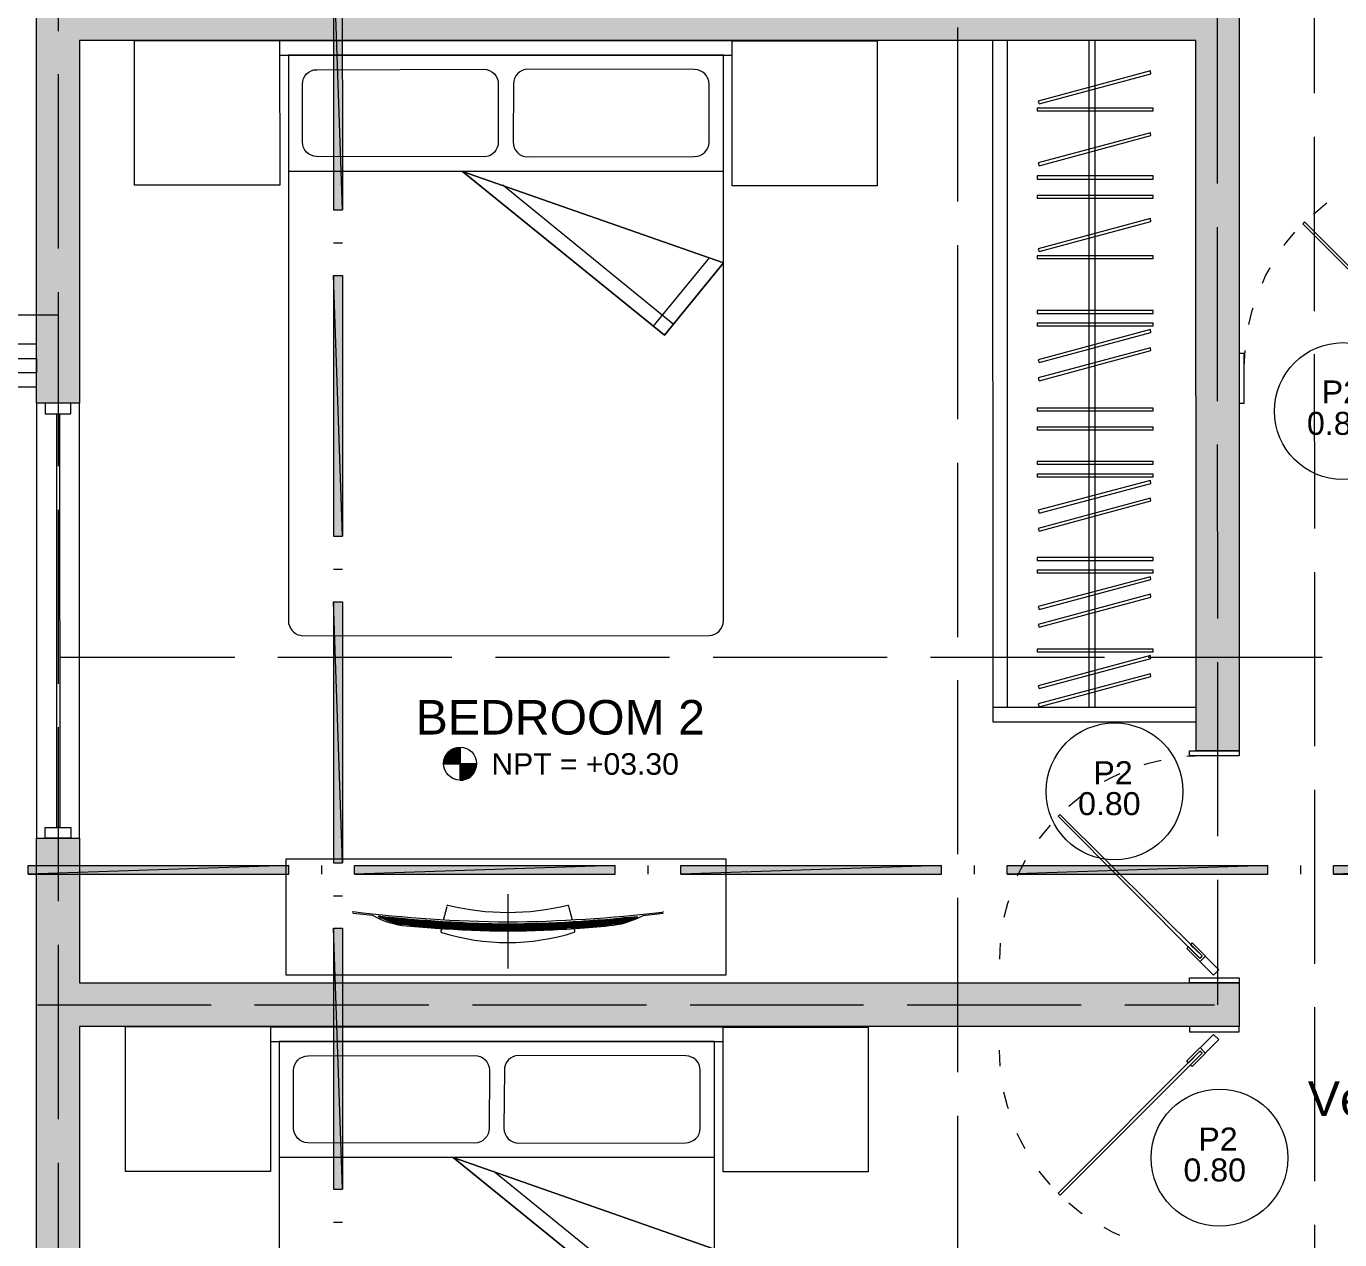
# Model space of a CAD drawing. Header units: metres. Extents: x 14 to 155, y 0 to 125.
# Drawn here: x 54.764 to 59.293, y 103.304 to 107.486 of the extents above; entities that cross this region are included whole.
import ezdxf

# ---------------------------------------------------------------- set-up
doc = ezdxf.new("R2010")
doc.units = ezdxf.units.M
doc.layers.add('PDF_Geometry', color=7, linetype='Continuous', true_color=0xc0c0c0)
doc.layers.add('PDF_Solid Fills', color=7, linetype='Continuous')
doc.layers.add('PDF_Text', color=255, linetype='Continuous')
doc.styles.add('PDF Arial', font='arial.ttf')

msp = doc.modelspace()

# ---------------------------------------------------------------- linework, layer by layer
at = {"layer": 'PDF_Geometry', "color": 0, "lineweight": 5}
msp.add_lwpolyline([(54.7995, 106.2418), (52.0436, 106.2417), (52.0434, 112.3871), (60.0708, 112.3874), (60.0709, 111.1887), (59.8964, 111.1887)], dxfattribs=at)
at = {"layer": 'PDF_Geometry', "color": 0, "lineweight": 0}
for points in [[(54.8746, 108.0694), (54.8746, 107.4693)], [(59.2051, 107.8551), (59.2051, 107.255)], [(58.8707, 107.5447), (58.8707, 106.9446)], [(57.9745, 107.4822), (57.9745, 106.8821)], [(58.0961, 107.4374), (58.0962, 105.0881), (58.7972, 105.0881)], [(58.1457, 107.4374), (58.1458, 105.1393)], [(58.4291, 105.1393), (58.429, 107.4374)], [(58.4499, 105.1393), (58.4498, 107.4374)], [(56.9934, 107.3862), (55.8428, 107.3861)], [(54.8746, 107.3205), (54.8746, 106.7203)], [(59.2051, 107.1045), (59.2051, 106.5044)], [(57.1679, 106.986), (55.6684, 106.986)], [(56.9951, 106.4595), (56.4077, 106.938)], [(59.2019, 106.8389), (59.242, 106.8725), (59.2483, 106.8774)], [(58.8707, 106.7941), (58.8707, 106.194)], [(55.8236, 106.7395), (55.854, 106.7395)], [(59.1012, 106.7301), (59.1043, 106.7364), (59.138, 106.7765)], [(57.9745, 106.7316), (57.9745, 106.1315)], [(57.1184, 106.6884), (56.9248, 106.4515)], [(59.026, 106.6004), (59.0372, 106.626), (59.0532, 106.6532)], [(54.8746, 106.5699), (54.8747, 105.9698)], [(58.9796, 106.458), (58.9907, 106.506), (58.994, 106.5157)], [(54.3081, 106.4915), (54.8746, 106.4915)], [(54.7995, 106.3906), (54.6523, 106.3906)], [(58.9635, 106.314), (58.9667, 106.3684)], [(59.2051, 106.3556), (59.2052, 105.7555)], [(58.8707, 106.0451), (58.8708, 105.445)], [(57.9745, 105.981), (57.9746, 105.3809)], [(54.8747, 105.8193), (54.8747, 105.2192)], [(55.8236, 105.6145), (55.854, 105.6145)], [(59.2052, 105.605), (59.2052, 105.0049)], [(54.8827, 105.312), (55.4828, 105.312)], [(55.6317, 105.312), (56.2318, 105.312)], [(56.3822, 105.312), (56.9824, 105.3121)], [(57.1327, 105.3121), (57.7329, 105.3121)], [(57.8817, 105.3121), (58.4819, 105.3121)], [(58.6323, 105.3121), (59.2325, 105.3121)], [(58.8708, 105.2946), (58.8708, 104.6945)], [(57.9746, 105.2321), (57.9746, 104.632)], [(58.0962, 105.1393), (58.7972, 105.1393)], [(54.8747, 105.0704), (54.8747, 104.4702)], [(56.2606, 105), (56.2606, 104.888)], [(58.8212, 104.9712), (58.7652, 104.9696)], [(56.2046, 104.9439), (56.3166, 104.944)], [(58.6771, 104.9553), (58.6291, 104.9441), (58.6178, 104.9409)], [(58.5347, 104.9089), (58.5091, 104.8977), (58.4803, 104.8833)], [(58.4051, 104.8336), (58.3987, 104.8304), (58.3587, 104.7967)], [(59.2052, 104.8544), (59.2052, 104.2543)], [(58.2947, 104.7328), (58.2611, 104.6928), (58.2562, 104.6864)], [(58.2082, 104.6112), (58.1938, 104.5824), (58.181, 104.5568)], [(55.7837, 104.5631), (55.7837, 104.5935)], [(56.9088, 104.5631), (56.9088, 104.5935)], [(58.0338, 104.5632), (58.0338, 104.5936)], [(59.1588, 104.5632), (59.1588, 104.5936)], [(58.8708, 104.544), (58.8708, 104.1135)], [(55.8237, 104.4894), (55.8541, 104.4894)], [(56.4254, 104.2383), (56.4254, 104.4943)], [(57.9746, 104.4815), (57.9746, 103.8814)], [(58.1507, 104.472), (58.1475, 104.4624), (58.1346, 104.4143)], [(56.203, 104.4047), (56.2159, 104.4527)], [(56.6479, 104.4047), (56.635, 104.4527)], [(55.9982, 104.4142), (55.9821, 104.4142)], [(55.9837, 104.4158), (55.9837, 104.4142)], [(56.0254, 104.4126), (55.9885, 104.4126)], [(55.9934, 104.4142), (55.9934, 104.4094)], [(56.0557, 104.4094), (55.9949, 104.4094)], [(56.0878, 104.4063), (56.0014, 104.4063)], [(56.0045, 104.4142), (56.0045, 104.4047)], [(56.123, 104.4031), (56.0093, 104.4031)], [(56.0158, 104.4126), (56.0158, 104.4014)], [(56.163, 104.4015), (56.0174, 104.4015)], [(56.2062, 104.3982), (56.0254, 104.3982)], [(56.027, 104.4126), (56.027, 104.3982)], [(56.259, 104.395), (56.0365, 104.395)], [(56.0382, 104.411), (56.0382, 104.395)], [(56.3262, 104.3934), (56.0478, 104.3934)], [(56.0494, 104.4094), (56.0494, 104.3934)], [(56.0702, 104.4079), (56.0702, 104.3902)], [(56.0813, 104.4079), (56.0813, 104.3886)], [(56.7583, 104.3871), (56.0926, 104.387), (56.0926, 104.4063)], [(56.1037, 104.4047), (56.1037, 104.387)], [(56.1134, 104.4047), (56.1134, 104.3854)], [(56.7295, 104.3855), (56.1214, 104.3854)], [(56.1246, 104.4031), (56.1246, 104.3839)], [(56.1358, 104.4031), (56.1358, 104.3839)], [(56.147, 104.4015), (56.147, 104.3823)], [(56.6959, 104.3823), (56.1549, 104.3823)], [(56.1582, 104.4015), (56.1582, 104.3823)], [(56.1678, 104.3999), (56.1678, 104.3807)], [(56.179, 104.3999), (56.179, 104.3807)], [(56.1902, 104.3999), (56.1902, 104.3791)], [(56.2014, 104.3982), (56.2014, 104.379)], [(56.2126, 104.3982), (56.2126, 104.3774)], [(56.2222, 104.3966), (56.2222, 104.3774)], [(56.2334, 104.3966), (56.2334, 104.3774)], [(56.2447, 104.3966), (56.2447, 104.3758)], [(56.2558, 104.395), (56.2558, 104.3758)], [(56.267, 104.395), (56.267, 104.3758)], [(56.2782, 104.395), (56.2782, 104.3742)], [(56.2878, 104.395), (56.2878, 104.3742)], [(56.299, 104.3934), (56.299, 104.3742)], [(56.5503, 104.3934), (56.5503, 104.3742), (56.3006, 104.3742)], [(56.3102, 104.3934), (56.3102, 104.3726)], [(56.3214, 104.3934), (56.3214, 104.3726)], [(56.3326, 104.3934), (56.3326, 104.3726)], [(56.3422, 104.3918), (56.3422, 104.3726)], [(56.3534, 104.3918), (56.3534, 104.3726)], [(56.3647, 104.3918), (56.3647, 104.371)], [(56.3758, 104.3918), (56.3758, 104.371)], [(56.3871, 104.3918), (56.3871, 104.371)], [(56.3966, 104.3902), (56.3966, 104.371)], [(56.4527, 104.3902), (56.4527, 104.371), (56.3983, 104.371)], [(56.4079, 104.3902), (56.4079, 104.371)], [(56.419, 104.3902), (56.419, 104.371)], [(56.4254, 104.3966), (56.4254, 104.3966)], [(56.4254, 104.3966), (56.4254, 104.3966)], [(56.4303, 104.3902), (56.4303, 104.371)], [(56.4414, 104.3902), (56.4414, 104.371)], [(56.4623, 104.3918), (56.4623, 104.371)], [(56.4735, 104.3918), (56.4735, 104.371)], [(56.4847, 104.3918), (56.4847, 104.371)], [(56.4958, 104.3918), (56.4958, 104.3726)], [(56.5071, 104.3918), (56.5071, 104.3726)], [(56.5166, 104.3934), (56.5166, 104.3726)], [(56.8031, 104.3934), (56.5231, 104.3934)], [(56.5279, 104.3934), (56.5279, 104.3726)], [(56.539, 104.3934), (56.539, 104.3726)], [(56.5614, 104.395), (56.5614, 104.3742)], [(56.5711, 104.395), (56.5711, 104.3742)], [(56.5823, 104.395), (56.5823, 104.3758)], [(56.8143, 104.395), (56.5902, 104.395)], [(56.5935, 104.395), (56.5935, 104.3758)], [(56.6047, 104.3966), (56.6047, 104.3758)], [(56.6159, 104.3966), (56.6159, 104.3774)], [(56.6271, 104.3966), (56.6271, 104.3774)], [(56.6367, 104.3982), (56.6367, 104.3774)], [(56.8256, 104.3982), (56.6431, 104.3982)], [(56.6479, 104.3982), (56.6479, 104.379)], [(56.6591, 104.3999), (56.6591, 104.3791)], [(56.6703, 104.3999), (56.6703, 104.3807)], [(56.6815, 104.3999), (56.6815, 104.3807)], [(56.8335, 104.4015), (56.6863, 104.4015)], [(56.6911, 104.4015), (56.6911, 104.3823)], [(56.7023, 104.4015), (56.7023, 104.3823)], [(56.7135, 104.4031), (56.7135, 104.3839)], [(56.7247, 104.4031), (56.7247, 104.3839)], [(56.8416, 104.4031), (56.7264, 104.4031)], [(56.7359, 104.4047), (56.7359, 104.3855)], [(56.7455, 104.4047), (56.7455, 104.3855)], [(56.7567, 104.4063), (56.7567, 104.3871)], [(56.8496, 104.4063), (56.7615, 104.4063)], [(56.7679, 104.4063), (56.7679, 104.3887)], [(56.7791, 104.4079), (56.7791, 104.3887)], [(56.8559, 104.4143), (56.8559, 104.4095), (56.7935, 104.4095)], [(56.8, 104.4095), (56.8, 104.3919)], [(56.8111, 104.4111), (56.8111, 104.395)], [(56.8224, 104.4111), (56.8224, 104.3982)], [(56.8624, 104.4127), (56.824, 104.4127)], [(56.8335, 104.4127), (56.8335, 104.4014)], [(56.8448, 104.4143), (56.8448, 104.4047)], [(56.8688, 104.4143), (56.8527, 104.4143)], [(56.8656, 104.4159), (56.8656, 104.4127)], [(56.6559, 104.3791), (56.195, 104.3791)], [(56.6094, 104.3759), (56.2414, 104.3759)], [(54.8747, 104.3198), (54.8747, 103.7197)], [(58.1218, 104.3263), (58.1202, 104.2703)], [(58.8115, 104.2624), (58.8292, 104.28)], [(54.8027, 104.1133), (55.4013, 104.1133)], [(55.5516, 104.1134), (56.1518, 104.1134)], [(56.3022, 104.1134), (56.9023, 104.1134)], [(57.0528, 104.1134), (57.6513, 104.1134)], [(57.8017, 104.1134), (58.4018, 104.1135)], [(58.5523, 104.1135), (58.8612, 104.1135)], [(59.2052, 104.1055), (59.2053, 103.5054)], [(56.9616, 103.987), (55.8126, 103.987)], [(58.1218, 103.9022), (58.1202, 103.9566)], [(58.8116, 103.9663), (58.8292, 103.9471)], [(58.1507, 103.7549), (58.1475, 103.7645), (58.1347, 103.8126)], [(57.9746, 103.7309), (57.9746, 103.1308)], [(58.2083, 103.6173), (58.1938, 103.6445), (58.1811, 103.6701)], [(54.8747, 103.5692), (54.8748, 102.9691)], [(57.1376, 103.5869), (55.6365, 103.5868)], [(56.9648, 103.0604), (56.3758, 103.5389)], [(58.2947, 103.4941), (58.2611, 103.5342), (58.2563, 103.5405)], [(58.4052, 103.3933), (58.3988, 103.3965), (58.3587, 103.4302)], [(55.8237, 103.3644), (55.8541, 103.3644)], [(58.5347, 103.3181), (58.5091, 103.3292), (58.4804, 103.3452)], [(59.2053, 103.3549), (59.2053, 102.7548)]]:
    msp.add_lwpolyline(points, dxfattribs=at)
at = {"layer": 'PDF_Geometry', "color": 0, "lineweight": 5}
for points in [[(54.7995, 106.1874), (54.7994, 107.8869), (54.9482, 107.8869), (54.9482, 107.5877), (58.946, 107.5878), (58.9461, 104.9889), (58.7972, 104.9889), (58.7971, 107.4373), (54.9482, 107.4372), (54.9482, 106.1874)], [(54.7995, 104.6878), (54.9483, 104.6879), (54.9482, 106.1874), (54.7995, 106.1874)], [(54.9483, 104.6879), (54.9483, 104.1885), (58.946, 104.1887), (58.946, 104.0383), (54.9483, 104.0381), (54.9484, 101.7896), (54.7996, 101.7896), (54.7995, 104.6878)]]:
    msp.add_lwpolyline(points, close=True, dxfattribs=at)
at = {"layer": 'PDF_Geometry', "color": 0, "lineweight": 0}
for points in [[(55.8236, 106.8531), (55.854, 106.8531), (55.8236, 107.7525)], [(55.854, 106.8531), (55.8236, 107.7525), (55.8539, 107.7525)], [(55.638, 106.938), (55.137, 106.938), (55.137, 107.4373), (55.6379, 107.4373)], [(55.6379, 107.3861), (57.1983, 107.3862), (57.1983, 107.4358), (55.6379, 107.4357)], [(57.6976, 106.9365), (57.1983, 106.9364), (57.1983, 107.4358), (57.6976, 107.4358)], [(58.2529, 107.2278), (58.2561, 107.2182), (58.6418, 107.3222), (58.6402, 107.3319)], [(58.2498, 107.1941), (58.6498, 107.1941), (58.6498, 107.2037), (58.2498, 107.2037)], [(58.253, 107.0149), (58.2561, 107.0053), (58.6418, 107.1093), (58.6402, 107.1189)], [(56.2686, 106.986), (56.9647, 106.4211), (56.2686, 106.986), (57.1679, 106.6707), (56.9647, 106.4211), (57.1679, 106.6707)], [(58.2498, 106.9589), (58.6498, 106.9589), (58.6498, 106.9701), (58.2498, 106.97)], [(58.2498, 106.8933), (58.6498, 106.8933), (58.6498, 106.9028), (58.2498, 106.9028)], [(58.253, 106.7189), (58.2561, 106.7093), (58.6418, 106.8133), (58.6403, 106.823)], [(59.1652, 106.8053), (59.6549, 106.3172), (59.6613, 106.3236), (59.1716, 106.8116)], [(58.2498, 106.6852), (58.6498, 106.6852), (58.6498, 106.6948), (58.2498, 106.6948)], [(55.8236, 105.7281), (55.854, 105.7281), (55.8236, 106.6275)], [(55.854, 105.7281), (55.8236, 106.6275), (55.854, 106.6275)], [(58.2498, 106.4964), (58.6498, 106.4964), (58.6498, 106.506), (58.2498, 106.506)], [(58.2498, 106.4532), (58.6498, 106.4532), (58.6498, 106.4628), (58.2498, 106.4627)], [(58.253, 106.3364), (58.2562, 106.3268), (58.6419, 106.4308), (58.6403, 106.4404)], [(58.253, 106.2739), (58.2562, 106.2644), (58.6419, 106.3684), (58.6403, 106.378)], [(52.194, 106.3409), (54.7994, 106.341), (54.7994, 106.2914), (52.194, 106.2913)], [(58.9459, 106.1875), (58.9635, 106.1875), (58.9635, 106.3587), (58.9459, 106.3587)], [(54.9179, 106.1874), (54.8298, 106.1874), (54.8298, 106.1505), (54.9179, 106.1505)], [(54.8699, 106.1506), (54.8794, 106.1506), (54.8795, 104.7247), (54.8699, 104.7247)], [(58.2498, 106.1603), (58.6498, 106.1603), (58.6498, 106.1699), (58.2498, 106.1699)], [(58.2498, 106.0947), (58.6498, 106.0947), (58.6498, 106.1042), (58.2498, 106.1042)], [(58.2498, 105.9763), (58.6499, 105.9763), (58.6499, 105.9858), (58.2498, 105.9858)], [(58.2498, 105.933), (58.6499, 105.9331), (58.6499, 105.9426), (58.2498, 105.9426)], [(58.253, 105.8178), (58.2562, 105.8082), (58.6419, 105.9106), (58.6403, 105.9202)], [(58.253, 105.7555), (58.2562, 105.7459), (58.6419, 105.8499), (58.6403, 105.8595)], [(58.2498, 105.645), (58.6499, 105.645), (58.6499, 105.6546), (58.2498, 105.6546)], [(58.2498, 105.6018), (58.6499, 105.6018), (58.6499, 105.6114), (58.2498, 105.6114)], [(58.253, 105.4866), (58.2562, 105.4754), (58.6419, 105.5794), (58.6403, 105.589)], [(58.253, 105.4241), (58.2562, 105.4146), (58.6419, 105.5186), (58.6403, 105.5282)], [(55.8237, 104.603), (55.8541, 104.603), (55.8237, 105.5024)], [(55.8541, 104.603), (55.8237, 105.5024), (55.854, 105.5024)], [(58.2498, 105.3297), (58.6499, 105.3297), (58.6499, 105.3393), (58.2498, 105.3393)], [(58.253, 105.2129), (58.2562, 105.2033), (58.6419, 105.3073), (58.6403, 105.317)], [(58.253, 105.1505), (58.2562, 105.1409), (58.6419, 105.2449), (58.6403, 105.2546)], [(56.2142, 104.9744), (56.2606, 104.9649), (56.2094, 104.9649)], [(56.2205, 104.984), (56.2606, 104.9744), (56.2142, 104.9744)], [(56.2606, 104.9744), (56.2142, 104.9744), (56.2606, 104.9649)], [(56.2302, 104.9904), (56.2606, 104.984), (56.2205, 104.984)], [(56.2606, 104.984), (56.2205, 104.984), (56.2606, 104.9744)], [(56.2398, 104.9951), (56.2606, 104.9904), (56.2302, 104.9904)], [(56.2606, 104.9904), (56.2302, 104.9904), (56.2606, 104.984)], [(56.2494, 104.9984), (56.2606, 104.9952), (56.2398, 104.9952)], [(56.2606, 104.9951), (56.2398, 104.9951), (56.2606, 104.9904)], [(56.2606, 105), (56.2606, 104.9984), (56.2494, 104.9984)], [(56.2606, 104.9984), (56.2494, 104.9984), (56.2606, 104.9952)], [(58.7748, 104.9889), (58.946, 104.9889), (58.946, 104.9712), (58.7748, 104.9712)], [(56.2062, 104.9552), (56.2606, 104.944), (56.2046, 104.944)], [(56.2094, 104.9648), (56.2606, 104.9552), (56.2062, 104.9552)], [(56.2606, 104.9552), (56.2062, 104.9552), (56.2606, 104.944)], [(56.2606, 104.9648), (56.2094, 104.9648), (56.2606, 104.9552)], [(56.3166, 104.944), (56.2607, 104.9439), (56.3166, 104.9344)], [(56.2607, 104.9439), (56.3166, 104.9344), (56.2607, 104.9344)], [(56.3166, 104.9344), (56.2607, 104.9344), (56.3134, 104.9248)], [(56.2607, 104.9344), (56.3134, 104.9248), (56.2607, 104.9248)], [(56.3134, 104.9247), (56.2607, 104.9247), (56.3087, 104.9152)], [(56.2607, 104.9247), (56.3087, 104.9152), (56.2607, 104.9152)], [(56.3086, 104.9152), (56.2606, 104.9152), (56.3038, 104.9072)], [(56.2606, 104.9152), (56.3038, 104.9072), (56.2606, 104.9072)], [(56.3038, 104.9072), (56.2606, 104.9072), (56.2974, 104.9008)], [(56.2606, 104.9072), (56.2974, 104.9008), (56.2606, 104.9008)], [(56.2974, 104.9007), (56.2606, 104.9007), (56.2894, 104.8944)], [(56.2606, 104.9007), (56.2894, 104.8944), (56.2606, 104.8944)], [(56.2606, 104.8912), (56.2798, 104.8912), (56.2701, 104.888)], [(56.2606, 104.8879), (56.2702, 104.8879)], [(56.2894, 104.8944), (56.2607, 104.8944), (56.2799, 104.8912)], [(56.2607, 104.8944), (56.2799, 104.8912), (56.2607, 104.8912)], [(56.2702, 104.888), (56.2607, 104.888), (56.2607, 104.8912)], [(56.2702, 104.888), (56.2607, 104.888)], [(58.3282, 104.7696), (58.8179, 104.2816), (58.81, 104.2735), (58.3219, 104.7633)], [(54.9179, 104.6879), (54.8299, 104.6879), (54.8299, 104.7247), (54.9179, 104.7247)], [(57.176, 104.2159), (55.6605, 104.2158), (55.6605, 104.6159), (57.176, 104.6159)], [(55.67, 104.5631), (55.67, 104.5935), (54.7706, 104.5631)], [(55.67, 104.5935), (54.7706, 104.5631), (54.7706, 104.5934)], [(56.7951, 104.5631), (56.7951, 104.5935), (55.8957, 104.5631)], [(56.7951, 104.5935), (55.8957, 104.5631), (55.8957, 104.5935)], [(57.9201, 104.5632), (57.9201, 104.5936), (57.0207, 104.5631)], [(57.9201, 104.5936), (57.0207, 104.5631), (57.0207, 104.5935)], [(59.0452, 104.5632), (59.0452, 104.5936), (58.1458, 104.5632)], [(59.0452, 104.5936), (58.1458, 104.5632), (58.1458, 104.5936)], [(60.1703, 104.5633), (60.1703, 104.5936), (59.2709, 104.5632)], [(60.1703, 104.5936), (59.2709, 104.5632), (59.2709, 104.5936)], [(55.8237, 103.478), (55.8541, 103.478), (55.8237, 104.3774)], [(55.8541, 103.478), (55.8237, 104.3774), (55.8541, 104.3774)], [(58.858, 104.216), (58.8756, 104.2336), (58.7844, 104.3264), (58.7779, 104.32), (58.8179, 104.2816), (58.81, 104.2736), (58.7715, 104.3135), (58.7651, 104.3072)], [(58.7748, 104.2063), (58.946, 104.2063), (58.946, 104.1887), (58.7748, 104.1887)], [(55.6061, 103.5388), (55.1068, 103.5388), (55.1068, 104.0381), (55.6061, 104.0382)], [(55.6061, 103.987), (57.1665, 103.987), (57.1665, 104.0366), (55.6061, 104.0366)], [(57.6674, 103.5373), (57.1665, 103.5373), (57.1665, 104.0366), (57.6674, 104.0367)], [(58.7748, 104.0207), (58.946, 104.0207), (58.946, 104.0383), (58.7748, 104.0383)], [(58.858, 104.0111), (58.8756, 103.9935), (58.7844, 103.9007), (58.7779, 103.907), (58.8179, 103.9471), (58.81, 103.9534), (58.7715, 103.9135), (58.7652, 103.9199)], [(58.3283, 103.4573), (58.8179, 103.947), (58.81, 103.9534), (58.3219, 103.4637)], [(56.2366, 103.5869), (56.9328, 103.0219), (56.2366, 103.5869), (57.1376, 103.2716), (56.9328, 103.0219), (57.1376, 103.2716)]]:
    msp.add_lwpolyline(points, close=True, dxfattribs=at)
for points in [[(55.6685, 105.4368), (55.6685, 105.4272), (55.6717, 105.4192), (55.6749, 105.4112), (55.6797, 105.4048), (55.6861, 105.3984), (55.6925, 105.3936), (55.7005, 105.3888), (55.7085, 105.3872), (55.7181, 105.3856), (57.1184, 105.3857, 0.398206), (57.168, 105.4369), (57.1679, 107.3862), (55.6683, 107.3861)], [(55.6366, 102.0376), (55.6382, 102.0281), (55.6397, 102.02), (55.6429, 102.012), (55.6477, 102.0041), (55.6542, 101.9993), (55.6622, 101.9928), (55.6701, 101.9896), (55.6782, 101.988), (55.6862, 101.9865), (57.0865, 101.9865, 0.378773), (57.1377, 102.0378), (57.1376, 103.987), (55.6365, 103.987)]]:
    msp.add_lwpolyline(points, format="xyb", close=True, dxfattribs=at)
for points in [[(56.3413, 107.3381, -0.414033), (56.3917, 107.2869), (56.3917, 107.0876, -0.414033), (56.3421, 107.0356), (55.7652, 107.0372, -0.414033), (55.7163, 107.0869), (55.7163, 107.2869, -0.414033), (55.766, 107.3364), (56.3413, 107.3381)], [(56.4934, 107.3382, 0.414033), (56.4445, 107.2869), (56.4429, 107.0876, 0.414033), (56.4941, 107.0356), (57.0679, 107.0372, 0.414033), (57.1183, 107.0869), (57.1183, 107.287, 0.414033), (57.0686, 107.3365), (56.4934, 107.3382)], [(56.96, 104.4286), (56.8905, 104.4204, -0.088927), (56.7881, 104.3866, -0.008688), (56.6745, 104.3764, -0.014623), (56.4248, 104.3665, -0.014623), (56.1743, 104.3766, -0.008688), (56.0608, 104.3857, -0.090373), (55.9597, 104.4206), (55.8909, 104.4286)], [(55.8912, 104.4346, 0.026499), (56.4245, 104.3988, 0.026344), (56.9576, 104.4331)], [(56.7903, 104.4095), (56.7903, 104.3903, 0.075029), (56.8732, 104.4169, -0.021974), (56.4254, 104.3908, -0.022287), (55.977, 104.4185, 0.074969), (56.0589, 104.3902), (56.0589, 104.4094)], [(56.0616, 104.3913, 0.008702), (56.175, 104.3811, 0.014639), (56.4245, 104.3713, 0.014639), (56.6746, 104.3815, 0.00932), (56.7855, 104.3903), (56.0654, 104.3902)], [(56.1966, 104.3742), (56.1935, 104.368, 0.394834), (56.1967, 104.3628, 0.153269), (56.6531, 104.3633, 0.383718), (56.6559, 104.3678), (56.6543, 104.3742)], [(56.3095, 103.939, -0.414033), (56.3615, 103.8877), (56.3599, 103.6885, -0.414033), (56.3102, 103.6365), (55.7349, 103.638, -0.414033), (55.6861, 103.6877), (55.6861, 103.8878, -0.414033), (55.7357, 103.9373), (56.3095, 103.939)], [(56.4614, 103.9389, 0.414033), (56.4127, 103.8877), (56.4111, 103.6885, 0.414033), (56.4623, 103.6365), (57.0377, 103.6381, 0.414033), (57.088, 103.6878), (57.088, 103.8878, 0.414033), (57.0384, 103.9373), (56.4614, 103.9389)]]:
    msp.add_lwpolyline(points, format="xyb", dxfattribs=at)
for centre, radius in [((59.3036, 106.1596), 0.236), ((58.5163, 104.8489), 0.236), ((56.2599, 104.9448), 0.0568), ((58.8781, 103.5863), 0.236)]:
    msp.add_circle(centre, radius, dxfattribs=at)
msp.add_arc((56.4246, 105.3083), 0.8764, 256.3335, 283.6709, dxfattribs=at)
for points in [[(55.8905, 104.4345), (55.8893, 104.4329), (55.889, 104.4307), (55.8898, 104.4289)], [(56.2154, 104.4555), (56.2148, 104.4551), (56.2145, 104.4546), (56.2143, 104.454)], [(56.2172, 104.4558), (56.2165, 104.456), (56.2159, 104.4559), (56.2154, 104.4555)], [(56.6339, 104.4555), (56.6334, 104.4558), (56.6328, 104.456), (56.6321, 104.4558)], [(56.635, 104.454), (56.6349, 104.4547), (56.6345, 104.4551), (56.6339, 104.4555)], [(56.9595, 104.429), (56.9603, 104.4309), (56.96, 104.433), (56.9588, 104.4345)]]:
    msp.add_open_spline(points, degree=3, dxfattribs=at)
at = {"layer": 'PDF_Solid Fills', "color": 0, "transparency": 33554559}
for points in [[(55.8237, 107.7525), (55.8541, 106.8531), (55.854, 107.7525)], [(55.8237, 106.8531), (55.8541, 106.8531), (55.8237, 107.7525)], [(58.9459, 107.5878), (54.7993, 107.5877), (58.9459, 107.4373)], [(54.7993, 107.5877), (58.9459, 107.4373), (54.7993, 107.4372)], [(54.9482, 107.4373), (54.7994, 107.4373), (54.9482, 106.1875)], [(54.7994, 107.4373), (54.9482, 106.1875), (54.7995, 106.1874)], [(58.9459, 107.4374), (58.797, 107.4374), (58.946, 104.9889)], [(58.797, 107.4374), (58.946, 104.9889), (58.7971, 104.9889)], [(55.8237, 106.6276), (55.8541, 105.7282), (55.8541, 106.6276)], [(55.8237, 105.7282), (55.8541, 105.7282), (55.8237, 106.6276)], [(55.8237, 105.5024), (55.8542, 104.603), (55.8541, 105.5024)], [(55.8238, 104.603), (55.8542, 104.603), (55.8237, 105.5024)], [(56.2094, 104.9648), (56.2606, 104.9648), (56.2142, 104.9744)], [(56.2142, 104.9744), (56.2606, 104.9744), (56.2205, 104.984)], [(56.2142, 104.9744), (56.2606, 104.9648), (56.2606, 104.9744)], [(56.2205, 104.984), (56.2606, 104.984), (56.2302, 104.9904)], [(56.2205, 104.984), (56.2606, 104.9744), (56.2606, 104.984)], [(56.2301, 104.9904), (56.2605, 104.9904), (56.2398, 104.9951)], [(56.2302, 104.9904), (56.2606, 104.984), (56.2606, 104.9904)], [(56.2398, 104.9952), (56.2606, 104.9952), (56.2494, 104.9984)], [(56.2398, 104.9951), (56.2605, 104.9904), (56.2605, 104.9951)], [(56.2494, 104.9984), (56.2606, 104.9984), (56.2606, 105)], [(56.2494, 104.9984), (56.2606, 104.9952), (56.2606, 104.9984)], [(56.2046, 104.9439), (56.2606, 104.9439), (56.2062, 104.9552)], [(56.2062, 104.9552), (56.2606, 104.9439), (56.2606, 104.9552)], [(56.2063, 104.9551), (56.2606, 104.9551), (56.2094, 104.9648)], [(56.2094, 104.9648), (56.2606, 104.9551), (56.2606, 104.9648)], [(56.2606, 104.9439), (56.3166, 104.9343), (56.3166, 104.944)], [(56.2606, 104.9343), (56.3166, 104.9343), (56.2606, 104.9439)], [(56.2606, 104.9343), (56.3134, 104.9247), (56.3166, 104.9343)], [(56.2606, 104.9247), (56.3134, 104.9247), (56.2606, 104.9343)], [(56.2606, 104.9248), (56.3086, 104.9152), (56.3134, 104.9248)], [(56.2606, 104.9152), (56.3086, 104.9152), (56.2606, 104.9248)], [(56.2606, 104.9152), (56.3038, 104.9071), (56.3086, 104.9152)], [(56.2606, 104.9071), (56.3038, 104.9071), (56.2606, 104.9152)], [(56.2606, 104.9072), (56.2974, 104.9008), (56.3038, 104.9072)], [(56.2606, 104.9008), (56.2974, 104.9008), (56.2606, 104.9072)], [(56.2606, 104.9007), (56.2894, 104.8944), (56.2974, 104.9007)], [(56.2606, 104.8944), (56.2894, 104.8944), (56.2606, 104.9007)], [(56.2606, 104.8944), (56.2798, 104.8912), (56.2894, 104.8944)], [(56.2606, 104.8912), (56.2798, 104.8912), (56.2606, 104.8944)], [(56.2606, 104.8912), (56.2702, 104.888), (56.2798, 104.8912)], [(56.2606, 104.8879), (56.2702, 104.8879), (56.2606, 104.8911)], [(54.9483, 104.6879), (54.7995, 104.6878), (54.9483, 104.1885)], [(54.7995, 104.6878), (54.9483, 104.1885), (54.7995, 104.1885)], [(54.7707, 104.5934), (54.7707, 104.563), (55.6701, 104.5935)], [(54.7707, 104.563), (55.6701, 104.563), (55.6701, 104.5935)], [(55.8957, 104.5935), (55.8957, 104.563), (56.7951, 104.5935)], [(55.8957, 104.563), (56.7951, 104.563), (56.7951, 104.5935)], [(57.0207, 104.5935), (57.0207, 104.5631), (57.9201, 104.5936)], [(57.0207, 104.5631), (57.9201, 104.5631), (57.9201, 104.5936)], [(58.1459, 104.5936), (58.1459, 104.5631), (59.0453, 104.5936)], [(58.1459, 104.5631), (59.0453, 104.5631), (59.0453, 104.5936)], [(59.2708, 104.5936), (59.2708, 104.5631), (60.1702, 104.5936)], [(59.2708, 104.5631), (60.1702, 104.5632), (60.1702, 104.5936)], [(55.8238, 104.3774), (55.8542, 103.478), (55.8542, 104.3774)], [(55.8238, 103.478), (55.8542, 103.478), (55.8238, 104.3774)], [(58.946, 104.1887), (54.7994, 104.1885), (58.946, 104.0382)], [(54.7994, 104.1885), (58.946, 104.0382), (54.7994, 104.038)], [(54.9483, 104.0381), (54.7995, 104.0381), (54.9484, 101.7896)], [(54.7995, 104.0381), (54.9484, 101.7896), (54.7996, 101.7896)]]:
    msp.add_solid(points, dxfattribs=at)

# ---------------------------------------------------------------- texts
at = {"layer": 'PDF_Text', "color": 0, "attachment_point": 7, "rotation": 0.0022, "style": 'PDF Arial'}
for s, insert, char_height in [('P2', (59.2308, 106.1859), 0.0793), ('0.80', (59.1797, 106.0766), 0.0793), ('BEDROOM 2', (56.1069, 105.0432), 0.11895), ('NPT = +03.30', (56.3678, 104.9052), 0.074346), ('P2', (58.4434, 104.8736), 0.0793), ('0.80', (58.3906, 104.7659), 0.0793), ('Vestíbulo superior', (59.1828, 103.6946), 0.118948), ('P2', (58.8052, 103.611), 0.0793), ('0.80', (58.754, 103.5033), 0.0793)]:
    msp.add_mtext(s, dxfattribs=dict(at, insert=insert, char_height=char_height))

doc.saveas('drawing.dxf')
